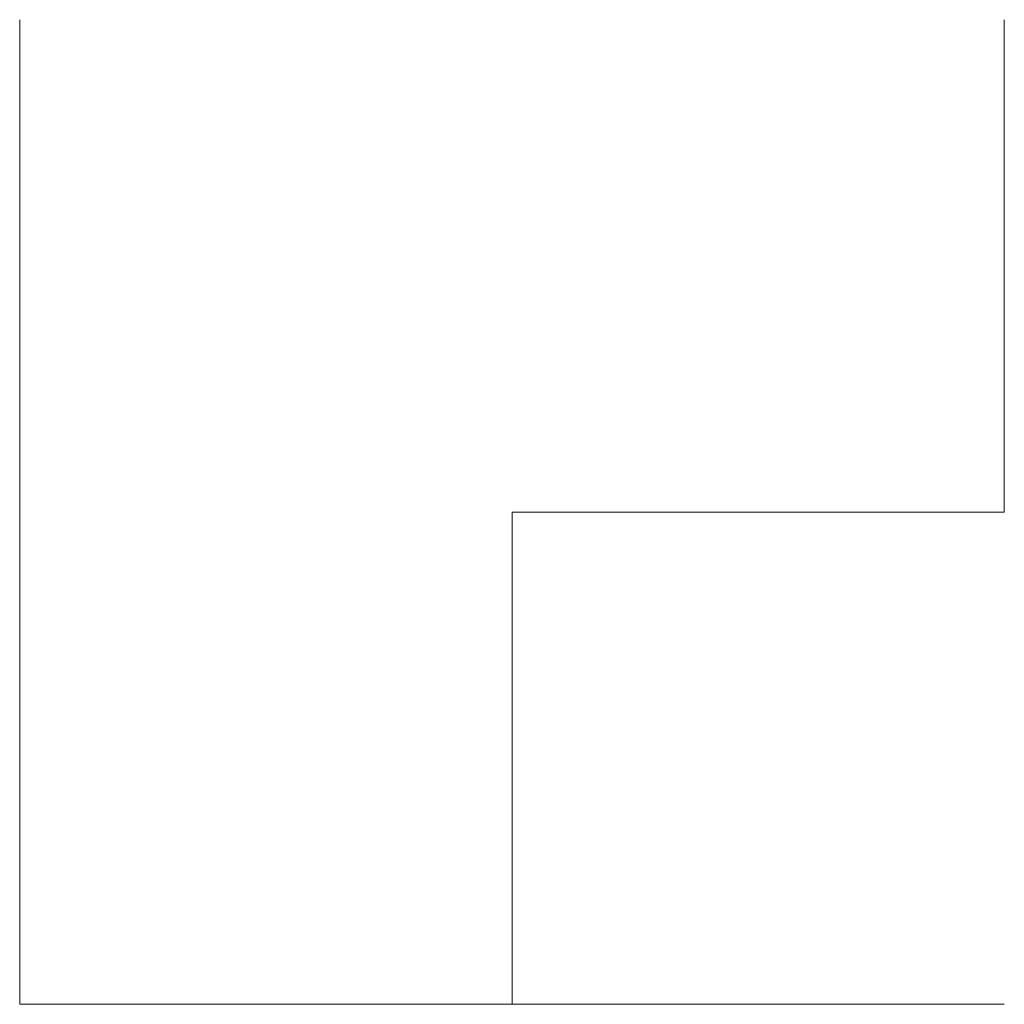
# Model space of a CAD drawing. Header units: millimetres. Extents: x 0 to 1, y 0 to 1.
import ezdxf

# ---------------------------------------------------------------- set-up
doc = ezdxf.new("R2010")
doc.units = ezdxf.units.MM
doc.header["$MEASUREMENT"] = 0
doc.layers.get('0').update_dxf_attribs({"lineweight": 0})

msp = doc.modelspace()

# ---------------------------------------------------------------- linework, layer by layer
at = {"ltscale": 5}
msp.add_lwpolyline([(0, 1), (0, 0), (0.5, 0), (0.5, 0.5), (1, 0.5), (1, 1), (1, 0.5), (0.5, 0.5), (0.5, 0), (1, 0)], dxfattribs=at)

doc.saveas('drawing.dxf')
